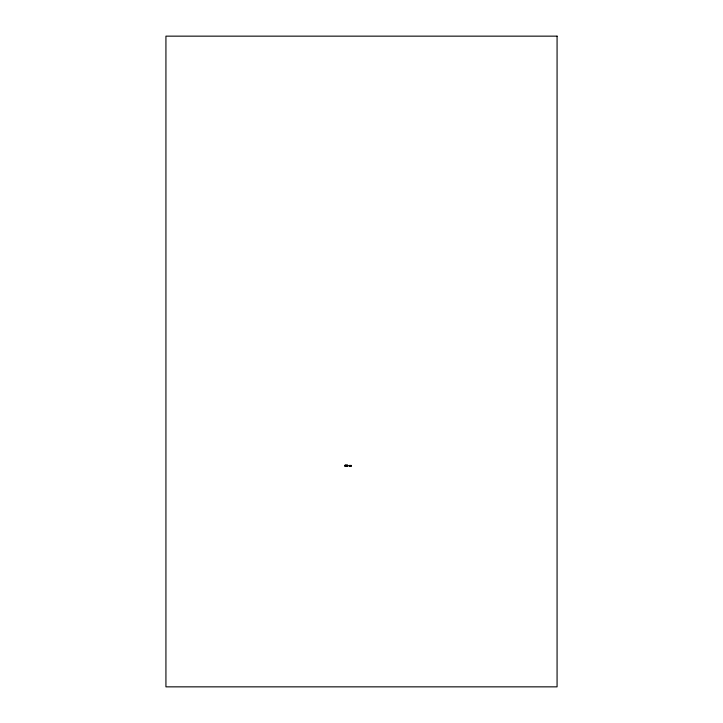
<?xml version="1.0" encoding="UTF-8"?>
<svg xmlns="http://www.w3.org/2000/svg" width="723" height="723" viewBox="0 0 723 723"><rect width="100%" height="100%" fill="white"/><g stroke="black" fill="none" stroke-linecap="round" stroke-linejoin="round"><path stroke-width="1.08" d="M347.609 465.314L344.889 465.278L344.889 466.236L347.609 466.236L347.609 465.278L345.061 465.368L345.061 466.236M349.299 465.531L351.026 465.983M349.2 466.037L351.224 466.073L351.224 465.44L349.2 465.476L349.2 466.073M351.116 465.44L351.116 466.073M350.158 465.44L350.248 466.073M349.824 465.44L349.824 466.073M349.299 465.44L349.299 466.073M347.519 465.278L347.519 466.236M346.877 465.278L346.877 466.236M346.245 465.278L346.335 466.236M345.648 465.278L345.648 466.236M345.558 465.278L345.558 466.236M557.072 36.15L165.929 36.15L165.929 686.85L557.072 686.85L557.072 36.15"/></g></svg>
